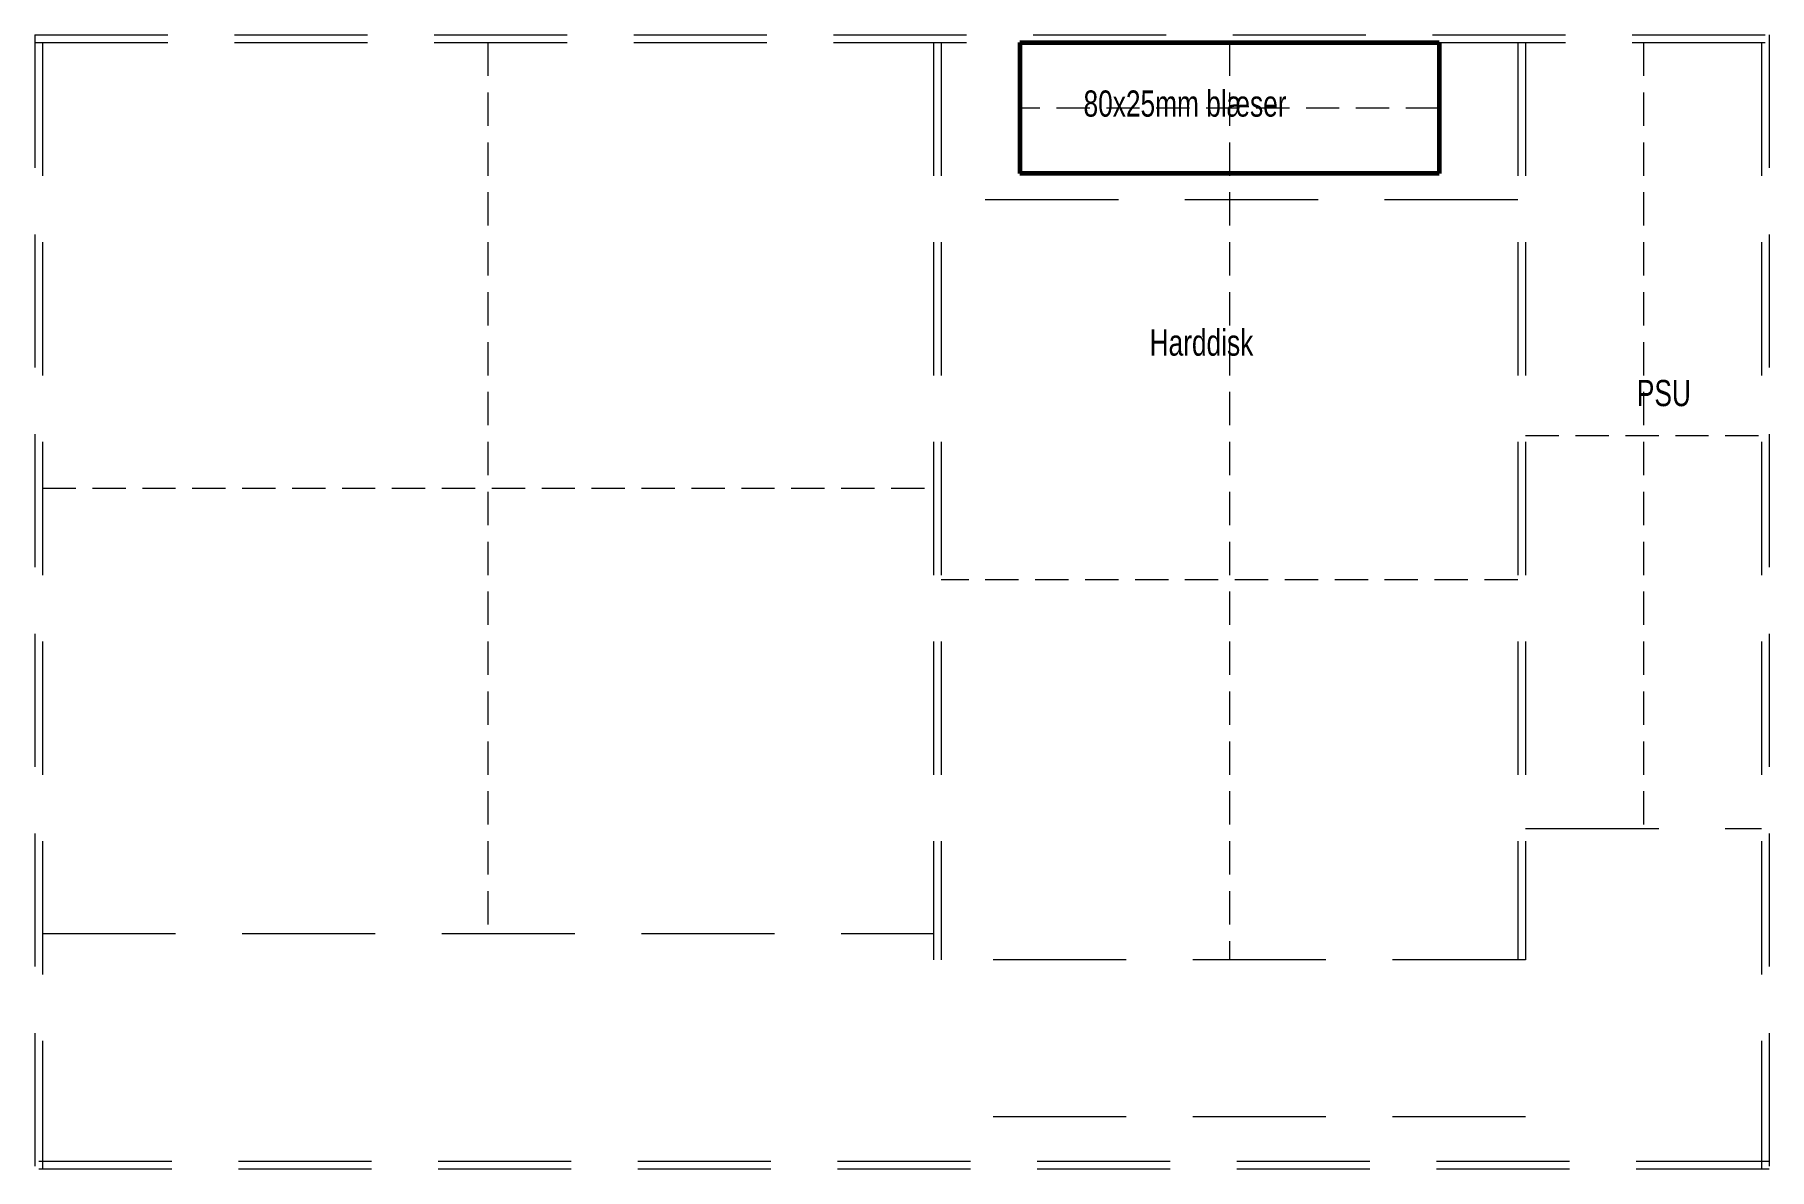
# Model space of a CAD drawing. Header units: millimetres. Extents: x -118 to 213, y -145 to 71.
import ezdxf

# ---------------------------------------------------------------- set-up
doc = ezdxf.new("R2010")
doc.units = ezdxf.units.MM
doc.linetypes.add('DASHED2', pattern=[9.525, 6.35, -3.175])
doc.linetypes.add('DASHEDX2', pattern=[38.1, 25.4, -12.7])
for name, color, linetype, lineweight in [('bogus', 3, 'CONTINUOUS', 60), ('Center', 2, 'DASHED2', 0), ('guide', 6, 'DASHEDX2', 0)]:
    doc.layers.add(name, color=color, linetype=linetype, lineweight=lineweight)
doc.styles.get("Standard").update_dxf_attribs({"font": 'txt', "width": 0.75})

msp = doc.modelspace()

# ---------------------------------------------------------------- linework, layer by layer
at = {"layer": 'bogus'}
for p, q in [((70.25, 69.75), (150.25, 69.75)), ((70.25, 69.75), (70.25, 44.75)), ((150.25, 69.75), (150.25, 44.75)), ((150.25, 44.75), (70.25, 44.75))]:
    msp.add_line(p, q, dxfattribs=at)
at = {"layer": 'Center'}
for p, q in [((-31.25, 69.75), (-31.25, -100.25)), ((110.25, 69.75), (110.25, -105.25)), ((189.25, 69.75), (189.25, -80.25)), ((150.25, 57.25), (70.25, 57.25)), ((166.75, -5.25), (211.75, -5.25)), ((-116.25, -15.25), (53.75, -15.25)), ((165.25, -32.75), (55.25, -32.75))]:
    msp.add_line(p, q, dxfattribs=at)
at = {"layer": 'guide'}
for p, q in [((-117.75, 71.25), (213.25, 71.25)), ((-117.75, 71.25), (-117.75, -145.25)), ((-117.75, 69.75), (213.25, 69.75)), ((-116.25, 69.75), (-116.25, -145.25)), ((53.75, 69.75), (53.75, -105.25)), ((55.25, 69.75), (55.25, 44.75)), ((55.25, 69.75), (55.25, -105.25)), ((165.25, 69.75), (165.25, 44.75)), ((165.25, 69.75), (165.25, -105.25)), ((166.75, 69.75), (166.75, -105.25)), ((211.75, 69.75), (211.75, -105.25)), ((211.75, 69.75), (211.75, -145.25)), ((213.25, 71.25), (213.25, -145.25)), ((165.25, 39.75), (55.25, 39.75)), ((166.75, -80.25), (211.75, -80.25)), ((-116.25, -100.25), (53.75, -100.25)), ((166.75, -105.25), (53.75, -105.25)), ((166.75, -135.25), (53.75, -135.25)), ((213.25, -143.75), (-117.75, -143.75)), ((213.25, -145.25), (-117.75, -145.25))]:
    msp.add_line(p, q, dxfattribs=at)

# ---------------------------------------------------------------- texts
at = {"layer": 'guide', "char_height": 5, "width": 100, "attachment_point": 1}
for s, insert in [('80x25mm blæser', (82.39, 60.61)), ('Harddisk', (95, 15)), ('PSU', (187.98, 5.37))]:
    msp.add_mtext(s, dxfattribs=dict(at, insert=insert))

doc.saveas('drawing.dxf')
